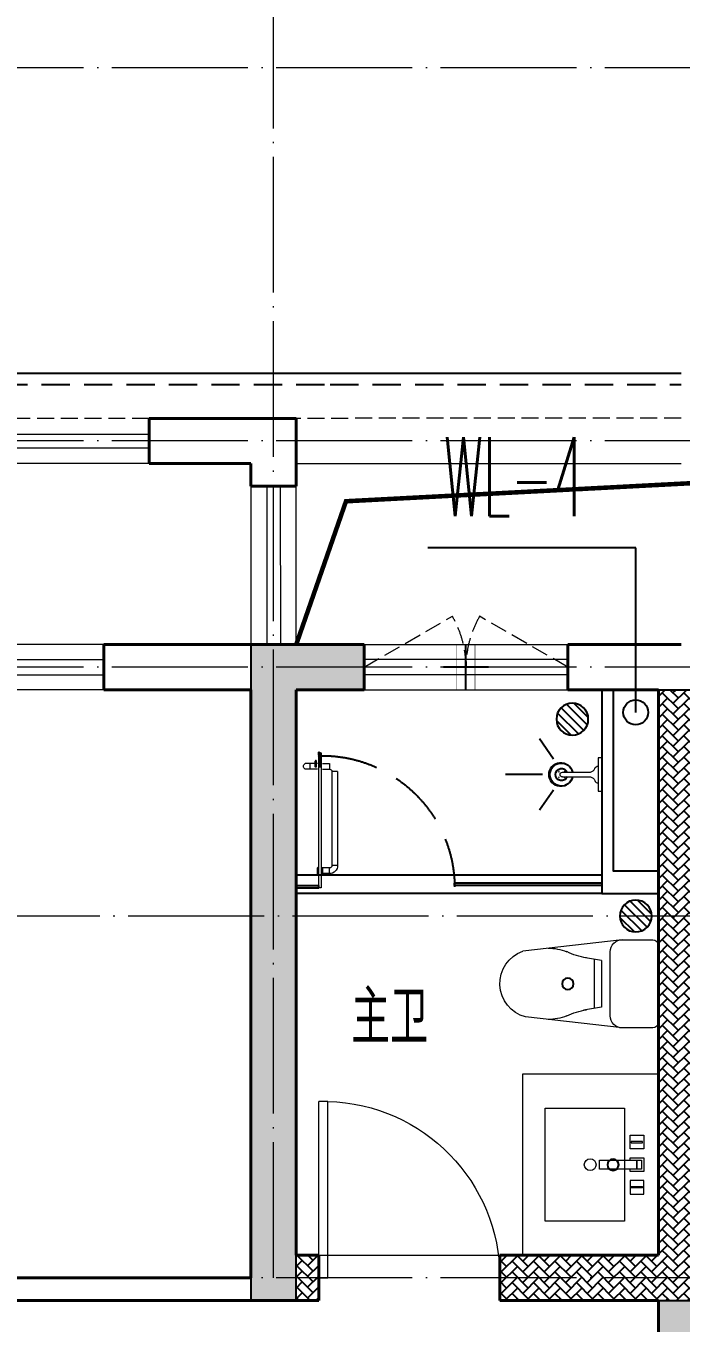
# Model space of a CAD drawing. Extents: x 27938 to 1042331, y -235042 to 1535213.
# Drawn here: x 703923 to 706817, y 602449 to 608184 of the extents above; entities that cross this region are included whole.
import ezdxf

# ---------------------------------------------------------------- set-up
doc = ezdxf.new("R2010")
doc.units = 0
doc.header["$LTSCALE"] = 1000
doc.header["$MEASUREMENT"] = 0
for name, pattern in [('DASH', [0.35, 0.25, -0.1]), ('DOTE', [2.42, 2, -0.2, 0.02, -0.2]), ('HIDDEN', [0.375, 0.25, -0.125])]:
    doc.linetypes.add(name, pattern=pattern)
for name, color, linetype in [('$RECOVER_210609100354-32', 7, 'Continuous'), ('COLUMN', 9, 'Continuous'), ('DIM_污水', 3, 'Continuous'), ('EQUIP_地漏', 7, 'Continuous'), ('EQUIP_污水', 7, 'Continuous'), ('IP-bath&kitchen-JOHNSON', 4, 'Continuous'), ('P-bath&kitchen-JOHNSON', 4, 'Continuous'), ('PUB_TEXT', 4, 'Continuous'), ('VPIPE-污水', 2, 'W'), ('保温', 6, 'Continuous'), ('机电标识类', 1, 'Continuous'), ('看线', 251, 'Continuous')]:
    doc.layers.add(name, color=color, linetype=linetype)
for name, color, linetype, lineweight in [('DOTE', 19, 'DOTE', 9), ('LVTRY', 1, 'Continuous', 13), ('PUB_HATCH', 8, 'Continuous', 9), ('WALL', 9, 'Continuous', 40), ('WINDOW', 8, 'Continuous', 15), ('平面-栏杆', 135, 'Continuous', 15), ('平面-看线', 45, 'Continuous', 15), ('平面-空调室内机', 176, 'Continuous', 9), ('空调', 76, 'Continuous', 13)]:
    doc.layers.add(name, color=color, linetype=linetype, lineweight=lineweight)
doc.styles.add('_TWT_SERIAL', font='simplex.shx', dxfattribs={"width": 0.6, "oblique": 10, "height": 3, "bigfont": 'aadri.shx'})
doc.styles.get("Standard").update_dxf_attribs({"font": 'gbenor.shx', "bigfont": 'gbcbig.shx'})
doc.linetypes.add('W', pattern='A,3,-0.2,["W",Standard,S=0.25,R=0,X=-0.1,Y=-0.115],-0.2', length=3.4)

# ---------------------------------------------------------------- blocks, each defined once
blk = doc.blocks.new('rrrrrrrrrrrra')
at = {"color": 0}
for p, q in [((252.6, 483.7), (-87.4, 483.7)), ((-112.4, 458.7), (-112.4, 324.3)), ((277.6, 324.3), (277.6, 458.7)), ((-112.4, 324.3), (-63.7, -103.4)), ((277.6, 324.3), (227.5, -115.6)), ((-59.1, 271.1), (224.3, 271.1)), ((-20.6, 232.4), (-34.2, 153.6)), ((185.8, 232.4), (-20.6, 232.4)), ((185.8, 232.4), (199.4, 153.6)), ((191.3, 200.5), (-26.1, 200.5))]:
    blk.add_line(p, q, dxfattribs=at)
for centre, radius, start, end in [((-87.4, 458.7), 25, 90, 180), ((252.6, 458.7), 25, 0, 90), ((-59.1, 324.3), 53.3, 180, 270), ((224.3, 324.3), 53.3, 270, 0), ((-322.6, 209.8), 293.8, 333.53685, 351.48282), ((487.8, 209.8), 293.8, 188.51718, 206.46315), ((149, -3.2), 224.1, 158.52022, 180), ((16.2, -3.2), 224.1, 0, 21.47978), ((83.8, -63.6), 152.8, 195.07732, 340.11812)]:
    blk.add_arc(centre, radius, start, end, dxfattribs=at)
blk = doc.blocks.new('A$C1E0F638F')
at = {"color": 0}
for points in [[(499.7, 435.1), (499.7, 85.1), (0, 85.1), (0, 435.1)], [(269.9, 30), (229.9, 30), (229.9, 195), (269.9, 195)], [(119.9, 0), (179.9, 0), (179.9, 60), (119.9, 60)], [(379.9, 0), (319.9, 0), (319.9, 60), (379.9, 60)], [(146.9, 55), (152.9, 55), (152.9, 5), (146.9, 5)], [(229.9, 30), (269.9, 30), (269.9, 10), (229.9, 10)], [(352.9, 55), (346.9, 55), (346.9, 5), (352.9, 5)]]:
    blk.add_lwpolyline(points, close=True, dxfattribs=at)
blk.add_lwpolyline([(269.9, 60), (279.9, 60), (279.9, 0), (219.9, 0), (219.9, 60), (229.9, 60)], dxfattribs=at)
blk.add_circle((249.9, 236.3), 26, dxfattribs=at)
blk = doc.blocks.new('135')
blk.add_hatch(color=0).paths.add_polyline_path([(4.8, 1.8), (3.6, -1), (-4.7, 2.5), (-3.5, 5.3)])
at = {"color": 0}
for p, q in [((-6.3, 2.6), (5.4, -2.3)), ((-5.7, 2.9), (-5.2, 2.7)), ((-5.6, 18.9), (-3.4, 19.4)), ((-3.4, 19.4), (-5.5, 19.4)), ((5.2, 10.9), (-5.3, 10.9)), ((5.2, 9.7), (-5.2, 9.7)), ((-5.2, 2.7), (-3.8, 5.9)), ((-5, 10.9), (-5, 30.5)), ((-3.8, 5.9), (5.4, 2.1)), ((0, 0), (0, 39.1)), ((5.6, 18.9), (3.4, 19.3)), ((3.4, 19.3), (5.6, 19.3)), ((4.1, -1.2), (5.4, 2.1)), ((5, 10.9), (5, 32.3)), ((4.1, -1.2), (5.7, -1.8))]:
    blk.add_line(p, q, dxfattribs=at)
for centre, radius, start, end in [((6.2, 15.8), 13.5, 151.01474, 204.84033), ((13.5, 4.2), 20.5, 163.09243, 182.0012), ((-6, 3.6), 1, 184.22753, 248.46611), ((8.6, 15.5), 14.6, 166.278, 198.09535), ((13.5, 4.2), 19.5, 163.74431, 182.52687), ((-5.5, 3.3), 0.5, 181.9385, 247.25971), ((-5.2, 22.1), 0.5, 335.76434, 151.01474), ((3.8, 18.1), 9.42, 155.76434, 171.97728), ((5.2, 22.3), 0.5, 29.84246, 204.57404), ((-5.9, 17.2), 11.7, 10.47502, 24.57404), ((29.1, 6.7), 24, 172.94395, 199.23182), ((-6.3, 15.4), 12.4, 338.64492, 16.0476), ((-6, 15.8), 13.4, 334.91114, 29.84246), ((26.4, 6.3), 20.6, 169.14538, 199.95258), ((5.9, -1.2), 1.17, 247.45971, 19.95258), ((5.9, -1.4), 0.5, 247.45971, 19.23182)]:
    blk.add_arc(centre, radius, start, end, dxfattribs=at)
blk.add_open_spline([(-5, 30.5), (-4.1, 31.3), (-2.3, 33), (0.9, 29.2), (3.5, 31.1), (5, 32.3)], degree=3, knots=[0, 0, 0, 0, 3.066329, 6.218313, 11.124135, 11.124135, 11.124135, 11.124135], dxfattribs=at)
blk = doc.blocks.new('SDFAWERAWER')
at = {"layer": 'LVTRY', "color": 0}
for p, q in [((593941.2, -1242210.1), (593783.7, -1242594.8)), ((593964.6, -1242219.7), (593807.2, -1242604.4)), ((593941.2, -1242210.1), (593964.6, -1242219.7)), ((593987.8, -1242190.5), (593978.2, -1242214)), ((594007.5, -1242226), (593978.2, -1242214)), ((594017.1, -1242202.5), (593987.8, -1242190.5)), ((594015.8, -1242220.4), (594027.2, -1242192.7)), ((594015.8, -1242220.4), (594021.7, -1242222.8)), ((594025.7, -1242203.9), (594018.5, -1242221.5)), ((594018.5, -1242221.5), (594021.5, -1242220.3)), ((594025.4, -1242210.8), (594021.5, -1242220.3)), ((594022.6, -1242220.7), (594021.7, -1242222.8)), ((594021.7, -1242222.8), (594023.9, -1242221.9)), ((594022.6, -1242211.4), (594029.8, -1242193.8)), ((594024.2, -1242221.4), (594023.9, -1242221.9)), ((594025.4, -1242210.8), (594031.1, -1242196.8)), ((594027.2, -1242192.7), (594033, -1242195.1)), ((594029.8, -1242193.8), (594031.1, -1242196.8)), ((594032.2, -1242197.2), (594033, -1242195.1)), ((594033, -1242195.1), (594034, -1242197.4)), ((594033.8, -1242197.9), (594034, -1242197.4)), ((594047.3, -1242200.9), (594035.9, -1242228.7)), ((594035.9, -1242228.7), (594038.6, -1242229.7)), ((594037.3, -1242210.8), (594088, -1242231.6)), ((594038.6, -1242229.7), (594045.2, -1242213.6)), ((594038.6, -1242229.7), (594041.6, -1242228.5)), ((594041.6, -1242228.5), (594051.2, -1242205)), ((594049.9, -1242202), (594043.3, -1242218.2)), ((594047.3, -1242200.9), (594049.9, -1242202)), ((594049.9, -1242202), (594051.2, -1242205)), ((594057.1, -1242246.3), (594066.7, -1242222.8)), ((594027.7, -1242234.3), (594078.4, -1242255)), ((593783.7, -1242594.8), (593807.2, -1242604.4)), ((593803.2, -1242641.3), (593812.8, -1242617.9)), ((593812.8, -1242617.9), (593842.2, -1242629.9)), ((593842.2, -1242629.9), (593832.6, -1242653.3)), ((593845.2, -1242628.6), (593833.8, -1242656.3)), ((593847.8, -1242629.7), (593836.5, -1242657.4)), ((593845.2, -1242628.6), (593842.2, -1242629.9)), ((593847.8, -1242629.7), (593845.2, -1242628.6)), ((593803.2, -1242641.3), (593832.6, -1242653.3)), ((593833.8, -1242656.3), (593832.6, -1242653.3)), ((593836.5, -1242657.4), (593833.8, -1242656.3)), ((593847.1, -1242661.8), (593858.5, -1242634.1)), ((593847.1, -1242661.8), (593849.8, -1242662.9)), ((593849.8, -1242662.9), (593861.2, -1242635.2)), ((593852.1, -1242661.9), (593862.1, -1242637.4)), ((593858.5, -1242634.1), (593861.2, -1242635.2)), ((593861.2, -1242635.2), (593862.1, -1242637.4))]:
    blk.add_line(p, q, dxfattribs=at)
blk.add_lwpolyline([(593823.5, -1242717), (594045.8, -1242173.9), (594036.5, -1242170.2), (593814.2, -1242713.2)], close=True, dxfattribs=at)
blk.add_arc((594075.3, -1242240), 15.3, 281.79322, 33.70188, dxfattribs=at)
for centre, major_axis, start_param, end_param in [((593974.2, -1242223.6), (3.93, 9.6), 0, 1.570796), ((593816.8, -1242608.3), (13.5, 33.1), 1.570796, 3.141593), ((593816.8, -1242608.3), (3.93, 9.6), 1.570796, 3.141593)]:
    blk.add_ellipse(centre, major_axis=major_axis, ratio=1, start_param=start_param, end_param=end_param, dxfattribs=at)
at = {"layer": 'P-bath&kitchen-JOHNSON', "color": 0, "linetype": 'DASH'}
blk.add_arc((593809.8, -1242714), 586.2, 67.53695, 157.13247, dxfattribs=at)
at = {"layer": 'LVTRY', "color": 8, "xscale": -1, "rotation": 157.7329157530927}
blk.add_blockref('135', (594045.3, -1242161.9), dxfattribs=at)
blk = doc.blocks.new('A$C5DCB2F21')
at = {"layer": 'IP-bath&kitchen-JOHNSON', "color": 0}
for p, q in [((-68.3, -213.2), (-157.7, -275)), ((68.2, -213.2), (157.6, -275)), ((-0.1, -261.4), (-0.1, -424.7))]:
    blk.add_line(p, q, dxfattribs=at)
for centre, major_axis, ratio, start_param, end_param in [((0, -178.8), (-51, 0), 0.990052, -1.36297, 4.504563), ((0, -177.8), (-26.8, 0), 0.994812, -1.167677, 4.309269)]:
    blk.add_ellipse(centre, major_axis=major_axis, ratio=ratio, start_param=start_param, end_param=end_param, dxfattribs=at)
at = {"layer": 'LVTRY', "color": 0}
for p, q in [((73.6, 0), (-73.6, 0)), ((-10.5, -173.5), (-10.5, -49.3)), ((10.6, -173.5), (10.6, -49.3))]:
    blk.add_line(p, q, dxfattribs=at)
blk.add_lwpolyline([(73.6, 0), (73.6, -15.8), (-73.6, -15.8), (-73.6, 0)], dxfattribs=at)
for points in [[(-26.3, -30.7, -0.364142), (-37.8, -15.8, -0.020495)], [(-10.5, -49.4, 0.214893), (-26.3, -30.7, 7.649644)], [(10.6, -49.3, -0.21439), (26.3, -30.7, -7.649644)], [(26.3, -30.7, 0.364142), (37.8, -15.8, 0.020495)]]:
    blk.add_lwpolyline(points, format="xyb", dxfattribs=at)
blk.add_arc((0, -173.5), 10.5, 180, 0, dxfattribs=at)
for centre, major_axis, ratio, start_param, end_param in [((0, -181.3), (53.6, 0), 0.987577, 1.76809, 7.656688), ((-12.4, -164.7), (0, 1.43), 0.85, -1.570796, 4.712389), ((12.5, -164.7), (0, 1.43), 0.85, 4.712389, 10.995574), ((-12.4, -189.2), (0, 1.43), 0.85, 4.712389, 10.995574), ((12.5, -189.2), (0, 1.43), 0.85, 4.712389, 10.995574)]:
    blk.add_ellipse(centre, major_axis=major_axis, ratio=ratio, start_param=start_param, end_param=end_param, dxfattribs=at)
blk = doc.blocks.new('fgdfsdfsfssfes')
at = {"layer": '$RECOVER_210609100354-32', "color": 8}
for points in [[(575943.8, 371358.3), (575943.8, 370458), (575693.8, 370458)], [(575893.8, 371358.3), (575893.8, 370558), (575693.8, 370558)]]:
    blk.add_lwpolyline(points, dxfattribs=at)
at = {"layer": 'IP-bath&kitchen-JOHNSON', "color": 8}
for p, q in [((575943.8, 370538), (577293.8, 370538)), ((575943.8, 370503), (576593.8, 370503)), ((575943.8, 370493), (576593.8, 370493)), ((576593.8, 370493), (576593.8, 370503)), ((577293.8, 370493), (577193.8, 370493)), ((577193.8, 370483), (577193.8, 370493)), ((577293.8, 370483), (577193.8, 370483)), ((575943.8, 370458), (577293.8, 370458))]:
    blk.add_line(p, q, dxfattribs=at)
at = {"layer": 'LVTRY', "color": 8}
blk.add_lwpolyline([(576293.8, 368858.3), (575693.8, 368858.3), (575693.8, 369658.3), (576293.8, 369658.3)], close=True, dxfattribs=at)
at = {"layer": 'IP-bath&kitchen-JOHNSON', "color": 8, "rotation": 22.25976934310711}
blk.add_blockref('SDFAWERAWER', (-443124.7, 1295643.5), dxfattribs=at)
at = {"layer": 'LVTRY', "color": 8, "rotation": 90.008488524447}
blk.add_blockref('A$C5DCB2F21', (575943.8, 370983.3), dxfattribs=at)
at = {"layer": 'LVTRY', "color": 8, "extrusion": (0, 0, -1), "xscale": -1, "zscale": -1, "rotation": 270}
blk.add_blockref('rrrrrrrrrrrra', (-576177.5, 369975.6), dxfattribs=at)
at = {"layer": 'LVTRY', "color": 8, "xscale": -1, "rotation": 270}
blk.add_blockref('A$C1E0F638F', (575758.7, 369008.6), dxfattribs=at)
blk = doc.blocks.new('HFHFHFHFTF')
at = {"layer": 'PUB_HATCH'}
blk.add_hatch(color=256, dxfattribs=at).paths.add_polyline_path([(559316.6, 373623.7), (559316.6, 373823.7), (558816.6, 373823.7), (558816.6, 370923.7), (559016.6, 370923.7), (559016.6, 373623.7)])
at = {"layer": 'COLUMN', "color": 8}
for p, q in [((559316.6, 373823.7), (558816.6, 373823.7)), ((558816.6, 373823.7), (558816.6, 370923.7)), ((559316.6, 373623.7), (559316.6, 373823.7)), ((559016.6, 370923.7), (559016.6, 373623.7)), ((559016.6, 373623.7), (559316.6, 373623.7)), ((558816.6, 370923.7), (559016.6, 370923.7))]:
    blk.add_line(p, q, dxfattribs=at)
blk = doc.blocks.new('dongkong')
at = {"color": 0}
blk.add_wipeout([(-603756, 210771), (-603756, 210570.8), (-603836, 210570.8), (-603836, 210771)], dxfattribs=at)
at = {"layer": '机电标识类', "color": 0, "linetype": 'DASH', "ltscale": 400}
for p, q in [((-603796, 210771), (-603796, 210570.8)), ((-603896, 210670.7), (-603696, 210670.7))]:
    blk.add_line(p, q, dxfattribs=at)
at = {"layer": '空调', "color": 0, "linetype": 'DASH', "const_width": 2}
blk.add_lwpolyline([(-603756, 210771), (-603756, 210570.8), (-603836, 210570.8), (-603836, 210771)], close=True, dxfattribs=at)
blk = doc.blocks.new('VDVDVDCZSCCS')
at = {"layer": '保温', "linetype": 'ByBlock', "ltscale": 10}
h = blk.add_hatch(dxfattribs=at)
h.set_pattern_fill('AR-HBONE', color=251, scale=55)
h.set_pattern_definition([(45, (0, 0), (0, 47.4157523), [100.584, -33.528]), (135, (23.708, 23.708), (3e-15, 47.4157523), [100.584, -33.528])])
h.paths.add_polyline_path([(559016.5, 370923.7), (559016.5, 371123.7), (559116.5, 371123.7), (559116.5, 370923.7)])
blk = doc.blocks.new('HFTHFFGHFH')
at = {"layer": 'DOTE', "linetype": 'DOTE', "ltscale": 0.3}
for p, q in [((558916.6, 602648.8), (558916.6, 612948.8)), ((587116.6, 607998.8), (534316.6, 607998.8)), ((587116.6, 606348.8), (534316.6, 606348.8)), ((587116.6, 605348.8), (534316.6, 605348.8)), ((534316.6, 604248.8), (587116.6, 604248.8)), ((587116.6, 602648.8), (534316.6, 602648.8))]:
    blk.add_line(p, q, dxfattribs=at)
blk = doc.blocks.new('A$C04040EB5')
at = {"layer": '保温', "linetype": 'ByBlock', "ltscale": 10}
h = blk.add_hatch(dxfattribs=at)
h.set_pattern_fill('AR-HBONE', color=251, scale=55)
h.set_pattern_definition([(45, (-445516.58, -596848.81), (0, 47.4157523), [100.584, -33.528]), (135, (-445492.87, -596825.102), (3e-15, 47.4157523), [100.584, -33.528])])
edge = h.paths.add_edge_path()
edge.add_line((200, 5000), (200, 7500))
edge.add_line((200, 7500), (0, 7500))
edge.add_line((0, 7500), (0, 5000))
edge.add_line((0, 5000), (200, 5000))
h = blk.add_hatch(dxfattribs=at)
h.set_pattern_fill('AR-HBONE', color=251, scale=55)
h.set_pattern_definition([(45, (-445516.58, -596848.81), (0, 47.4157523), [100.584, -33.528]), (135, (-445492.87, -596825.102), (3e-15, 47.4157523), [100.584, -33.528])])
edge = h.paths.add_edge_path()
edge.add_line((900, 4800), (900, 5000))
edge.add_line((900, 5000), (-700, 5000))
edge.add_line((-700, 5000), (-700, 4800))
edge.add_line((-700, 4800), (900, 4800))
at = {"layer": '保温', "linetype": 'Continuous', "ltscale": 10}
h = blk.add_hatch(dxfattribs=at)
h.set_pattern_fill('HEX', color=251, scale=10, angle=90, style=0)
h.set_pattern_definition([(90, (-503782.47, -516048.461), (-16.49778, 1e-15), [9.525, -19.05]), (210, (-503782.47, -516048.461), (8.24889, -14.2874966), [9.525, -19.05]), (150, (-503782.47, -516038.936), (-8.24889, -14.2874966), [9.525, -19.05])])
edge = h.paths.add_edge_path()
edge.add_line((200, 4800), (0, 4800))
edge.add_line((0, 4800), (0.1, 0))
edge.add_line((0.1, 0), (200.1, 0))
edge.add_line((200.1, 0), (200, 4800))
at = {"layer": '保温', "color": 251, "linetype": 'ByBlock', "ltscale": 10}
for p, q in [((0, 7500), (200, 7500)), ((0, 4800), (200, 4800))]:
    blk.add_line(p, q, dxfattribs=at)
blk = doc.blocks.new('$WINLIB2D$00000001')
at = {"color": 0}
for points in [[(-0.5, 0.5), (-0.5, -0.5)], [(-0.5, 0.5), (0.5, 0.5)], [(0.5, -0.5), (0.5, 0.5)], [(0.5, 0.1667), (-0.5, 0.1667)], [(0.5, -0.1667), (-0.5, -0.1667)], [(-0.5, -0.5), (0.5, -0.5)]]:
    blk.add_lwpolyline(points, dxfattribs=at)
blk = doc.blocks.new('$DorLib2D$00000001')
for p, q in [((0.45, 0.975), (0.5, 0.975)), ((0.45, 0), (0.45, 0.975)), ((0.5, 0), (0.5, 0.975)), ((0.5, 0), (0.45, 0))]:
    blk.add_line(p, q)
at = {"lineweight": 13}
blk.add_arc((0.475, 0), 0.975, 91.46928, 180, dxfattribs=at)
blk = doc.blocks.new('$TwtSys$00000141')
for p, q in [((-141, 12), (-15, 138)), ((-141, 12), (-15, 138)), ((-131, -53), (53, 131)), ((-131, -53), (53, 131)), ((-100, -100), (100, 100)), ((-100, -100), (100, 100)), ((-49, -131), (131, 49)), ((-49, -131), (131, 49)), ((17, -138), (138, -17)), ((17, -138), (138, -17))]:
    blk.add_line(p, q)
blk.add_circle((0, 0), 141)
blk.add_circle((0, 0), 141)
blk = doc.blocks.new('$TwtSys$00000147')
blk.add_circle((0, 0, 0), 25)

msp = doc.modelspace()

# ---------------------------------------------------------------- linework, layer by layer
at = {"layer": 'DIM_污水'}
for p, q in [((706616.6, 605875.7), (705698.6, 605875.7)), ((706616.6, 605148.8), (706616.6, 605875.7))]:
    msp.add_line(p, q, dxfattribs=at)
at = {"layer": 'VPIPE-污水'}
msp.add_circle((706616.6, 605148.8), 55, dxfattribs=at)
at = {"layer": 'WALL', "color": 8}
for p, q in [((705116.6, 606448.8), (704466.6, 606448.8)), ((704466.6, 606248.8), (704466.6, 606448.8)), ((705116.6, 606448.8), (705116.6, 606148.8)), ((704916.6, 606248.8), (704466.6, 606248.8)), ((704916.6, 606248.8), (704916.6, 606148.8)), ((705116.6, 606148.8), (704916.6, 606148.8)), ((705016.6, 605448.8), (704266.7, 605448.8)), ((704266.7, 605448.8), (704266.7, 605248.8)), ((705416.6, 605448.8), (705016.6, 605448.8)), ((705416.6, 605248.8), (705416.6, 605448.8)), ((706816.6, 605448.8), (706316.6, 605448.8)), ((706316.6, 605448.8), (706316.6, 605248.8)), ((704266.7, 605248.8), (704916.6, 605248.8)), ((704916.6, 605248.8), (704916.6, 602648.8)), ((705116.6, 605248.8), (705116.6, 602748.8)), ((705116.6, 605248.8), (705416.6, 605248.8)), ((706316.6, 605248.8), (706716.6, 605248.8)), ((706716.6, 605248.8), (706716.6, 602748.8)), ((705216.6, 602748.8), (705116.6, 602748.8)), ((705216.6, 602548.8), (705216.6, 602748.8)), ((706716.6, 602748.8), (706016.6, 602748.8)), ((706016.6, 602748.8), (706016.6, 602548.8)), ((703416.6, 602648.8), (704916.6, 602648.8)), ((703516.6, 602548.8), (705016.6, 602548.8)), ((705016.6, 602548.8), (705216.6, 602548.8)), ((706016.6, 602548.8), (706716.6, 602548.8)), ((706716.6, 602548.8), (706716.6, 597748.8))]:
    msp.add_line(p, q, dxfattribs=at)
at = {"layer": 'WINDOW'}
msp.add_line((705216.6, 602748.8), (706016.6, 602748.8), dxfattribs=at)
at = {"layer": '平面-栏杆', "color": 8}
for points in [[(702566.6, 606378.8), (704466.6, 606379.1)], [(702566.6, 606318.8), (704466.6, 606319.1)], [(704986.3, 606148.8), (704986.6, 605448.8)], [(705046.3, 606148.8), (705046.6, 605448.8)]]:
    msp.add_lwpolyline(points, dxfattribs=at)
at = {"layer": '平面-看线', "color": 8, "linetype": 'DASH', "ltscale": 0.3}
msp.add_line((706816.6, 606449.1), (705116.6, 606448.8), dxfattribs=at)
at = {"layer": '平面-看线', "color": 8}
msp.add_line((705116.6, 605448.8), (705116.3, 606148.8), dxfattribs=at)
at = {"layer": '平面-看线', "color": 8, "linetype": 'DASH', "ltscale": 0.3}
msp.add_lwpolyline([(704466.6, 606448.8), (702566.6, 606448.8)], dxfattribs=at)
at = {"layer": '平面-看线', "color": 8}
for points in [[(704466.6, 606248.8), (702566.6, 606248.8)], [(705116.6, 606248.8), (706816.6, 606249.1)], [(704916.3, 606148.8), (704916.6, 605448.8)]]:
    msp.add_lwpolyline(points, dxfattribs=at)

# ---------------------------------------------------------------- block references
at = {"color": 8}
for name, p in [('HFHFHFHFTF', (146100, 231625.1)), ('VDVDVDCZSCCS', (146100, 231625.1)), ('A$C04040EB5', (706716.6, 597748.8))]:
    msp.add_blockref(name, p, dxfattribs=at)
at = {"color": 8, "xscale": -1}
msp.add_blockref('fgdfsdfsfssfes', (1282410.3, 233890.5), dxfattribs=at)
at = {"layer": 'EQUIP_地漏', "xscale": 0.5, "yscale": -0.5, "zscale": 0.5}
for p in [(706336.5, 605118.8), (706616.6, 604248.5)]:
    msp.add_blockref('$TwtSys$00000141', p, dxfattribs=at)
at = {"layer": 'EQUIP_污水', "yscale": -1, "rotation": 180}
for p in [(706316.5, 603948.7), (706516.5, 603148.8)]:
    msp.add_blockref('$TwtSys$00000147', p, dxfattribs=at)
at = {"layer": 'WINDOW'}
for name, p, xscale, yscale, zscale, rotation in [('$WINLIB2D$00000001', (703516.7, 605348.8), 1500, 200, 1500, 180.0000000002446), ('$DorLib2D$00000001', (705616.6, 602648.8), -800, 800, -800, 3.520335325242332e-09)]:
    msp.add_blockref(name, p, dxfattribs=dict(at, xscale=xscale, yscale=yscale, zscale=zscale, rotation=rotation))

# ---------------------------------------------------------------- texts
at = {"layer": 'DIM_污水', "color": 7, "style": '_TWT_SERIAL', "width": 0.48}
msp.add_text('WL-4', height=350, dxfattribs=at).set_placement((705768.6, 606015.7))
at = {"layer": 'PUB_TEXT', "color": 8}
msp.add_text('主卫', height=236.31, dxfattribs=at).set_placement((705360, 603683.1))

# ---------------------------------------------------------------- next in the draw order: block references
at = {"layer": '平面-空调室内机', "color": 8, "ltscale": 0.3, "rotation": 180}
msp.add_blockref('dongkong', (102070.5, 816019.8), dxfattribs=at)

# ---------------------------------------------------------------- next in the draw order: linework, layer by layer
at = {"color": 8, "const_width": 20}
msp.add_lwpolyline([(705116.6, 605448.8), (705336.5, 606082.2), (708516.6, 606248.8)], dxfattribs=at)
at = {"layer": 'WINDOW', "color": 8, "linetype": 'DASH', "ltscale": 0.3}
for points in [[(705416.6, 605348.8), (705806.3, 605573.7, -0.131605), (705866.6, 605348.8)], [(706316.6, 605348.8), (705926.8, 605573.7, 0.131605), (705866.6, 605348.8)]]:
    msp.add_lwpolyline(points, format="xyb", dxfattribs=at)
at = {"layer": '看线', "color": 8, "linetype": 'HIDDEN', "ltscale": 0.5}
msp.add_lwpolyline([(697066.6, 607748.8), (697066.6, 606248.8), (696266.6, 606248.8), (696266.6, 604498.8), (697466.6, 604498.8), (697466.6, 605598.8), (699866.6, 605598.8), (699866.6, 606598.8), (705266.6, 606598.8), (705266.6, 606598.8), (706816.6, 606598.8)], dxfattribs=at)
at = {"layer": '看线', "color": 8}
msp.add_lwpolyline([(697116.6, 607748.8), (697116.6, 606198.8), (696316.6, 606198.8), (696316.6, 604548.8), (697416.6, 604548.8), (697416.6, 605648.8), (699816.6, 605648.8), (699816.6, 606648.8), (705316.6, 606648.8), (705316.6, 606648.8), (706816.6, 606648.8)], dxfattribs=at)

# ---------------------------------------------------------------- next in the draw order: block references
msp.add_blockref('HFTHFFGHFH', (146100, 0))
at = {"layer": 'WINDOW', "xscale": -900, "yscale": 200, "zscale": -900, "rotation": 180.0000000002446}
msp.add_blockref('$WINLIB2D$00000001', (705866.6, 605348.8), dxfattribs=at)

doc.saveas('drawing.dxf')
